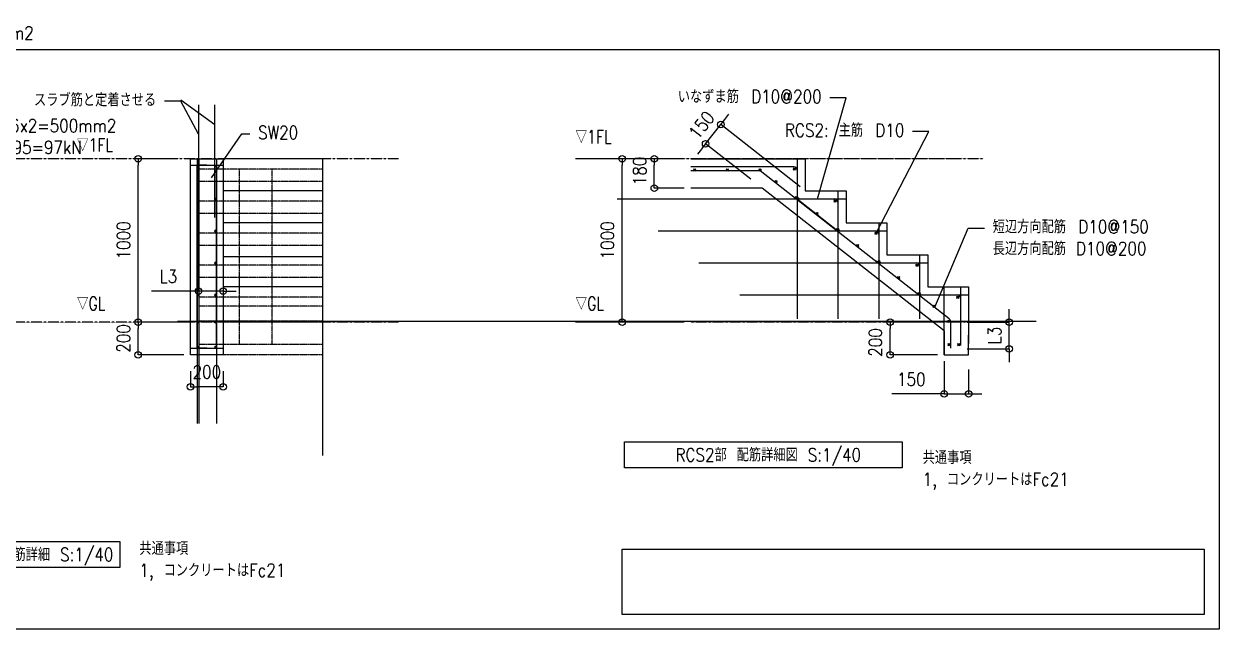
# Model space of a CAD drawing. Extents: x -668440 to 1010955, y -1678500 to 210463.
# Drawn here: x -133722 to -42324, y -1637028 to -1590721 of the extents above; entities that cross this region are included whole.
import ezdxf
from ezdxf import colors
from ezdxf.entities.mleader import LeaderData, LeaderLine
from ezdxf.enums import TextEntityAlignment as Align
from ezdxf.math import Vec2, Vec3

# ---------------------------------------------------------------- set-up
doc = ezdxf.new("R2010")
doc.units = 0
doc.header["$MEASUREMENT"] = 0
doc.linetypes.add('CENTER', pattern=[2, 1.25, -0.25, 0.25, -0.25])
doc.linetypes.add('DASHED', pattern=[0.75, 0.5, -0.25])
doc.layers.get('0').update_dxf_attribs({"color": 3, "linetype": 'CONTINUOUS'})
doc.layers.get('Defpoints').update_dxf_attribs({"color": 251, "linetype": 'CONTINUOUS'})
for name, color, linetype in [('RC床', 7, 'CONTINUOUS'), ('RC鉄筋', 4, 'CONTINUOUS'), ('RC鉄筋文字', 4, 'CONTINUOUS'), ('壁', 7, 'CONTINUOUS'), ('寸法', 3, 'CONTINUOUS'), ('注記', 3, 'CONTINUOUS'), ('通り芯', 3, 'CENTER')]:
    doc.layers.add(name, color=color, linetype=linetype)
doc.styles.add('DRACAD', font='txt', dxfattribs={"width": 0.85, "bigfont": 'extfont2'})
doc.dimstyles.new('MYDIM', dxfattribs={"dimtxt": 120, "dimasz": 20, "dimexe": 1.25, "dimexo": 50, "dimgap": 50, "dimtad": 1, "dimdec": 4, "dimdsep": 46, "dimtxsty": 'DRACAD', "dimblk": 'ORIGIN', "dimcen": 2.5, "dimadec": 0, "dimazin": 0, "dimtfac": 1, "dimtdec": 4, "dimtmove": 0, "dimatfit": 3, "dimfxl": 1, "dimtolj": 1, "dimtzin": 0, "dimarcsym": 0})

# ---------------------------------------------------------------- blocks, each defined once
blk = doc.blocks.new('_ORIGIN')
at = {"color": 0, "linetype": 'ByBlock', "lineweight": -2}
blk.add_line((0, 0), (-1, 0), dxfattribs=at)
blk.add_circle((0, 0), 0.5, dxfattribs=at)
blk = doc.blocks.new('*D10095')
at = {"layer": 'Defpoints', "color": 0}
for p in [(728883.3, -434208), (729303.3, -434208), (729303.3, -435208)]:
    blk.add_point(p, dxfattribs=at)
at = {"layer": '寸法', "color": 0, "lineweight": -2}
for p, q in [((729263.3, -434208), (728883.3, -434208)), ((728883.3, -435168), (728883.3, -434248)), ((729263.3, -435208), (728883.3, -435208))]:
    blk.add_line(p, q, dxfattribs=at)
at = {"layer": '寸法', "color": 0, "linetype": 'ByBlock', "lineweight": -2, "xscale": 40, "yscale": 40, "zscale": 40}
for p, rotation in [((728883.3, -434208), 90), ((728883.3, -435208), 270)]:
    blk.add_blockref('_ORIGIN', p, dxfattribs=dict(at, rotation=rotation))
at = {"layer": '寸法', "color": 0, "insert": (728793.3, -434708), "char_height": 80, "attachment_point": 5, "rotation": 90, "style": 'DRACAD'}
blk.add_mtext('\\A1;1000', dxfattribs=at)
blk = doc.blocks.new('*D10096')
at = {"layer": 'Defpoints', "color": 0}
for p in [(729486.6, -433999), (729701.5, -434358), (730003.3, -434404)]:
    blk.add_point(p, dxfattribs=at)
at = {"layer": '寸法', "color": 0, "lineweight": -2}
for p, q in [((729511.3, -433967.5), (729536, -433936)), ((729394.1, -434117), (729486.6, -433999)), ((729971.8, -434379.3), (729486.6, -433999)), ((729369.4, -434148.5), (729344.7, -434180)), ((729670, -434333.3), (729394.1, -434117))]:
    blk.add_line(p, q, dxfattribs=at)
at = {"layer": '寸法', "color": 0, "linetype": 'ByBlock', "lineweight": -2, "xscale": 40, "yscale": 40, "zscale": 40}
for p, rotation in [((729486.6, -433999), 231.9035539197206), ((729394.1, -434117), 51.90355391972055)]:
    blk.add_blockref('_ORIGIN', p, dxfattribs=dict(at, rotation=rotation))
at = {"layer": '寸法', "color": 0, "insert": (729369.5, -434002.5), "char_height": 80, "attachment_point": 5, "rotation": 51.90355, "style": 'DRACAD'}
blk.add_mtext('\\A1;150', dxfattribs=at)
blk = doc.blocks.new('*D10097')
at = {"layer": 'Defpoints', "color": 0}
for p in [(729080.3, -434208), (729303.3, -434208), (729303.3, -434388)]:
    blk.add_point(p, dxfattribs=at)
at = {"layer": '寸法', "color": 0, "lineweight": -2}
for p, q in [((729263.3, -434208), (729080.3, -434208)), ((729080.3, -434348), (729080.3, -434248)), ((729263.3, -434388), (729080.3, -434388))]:
    blk.add_line(p, q, dxfattribs=at)
at = {"layer": '寸法', "color": 0, "linetype": 'ByBlock', "lineweight": -2, "xscale": 40, "yscale": 40, "zscale": 40}
for p, rotation in [((729080.3, -434208), 90), ((729080.3, -434388), 270)]:
    blk.add_blockref('_ORIGIN', p, dxfattribs=dict(at, rotation=rotation))
at = {"layer": '寸法', "color": 0, "insert": (728990.3, -434283), "char_height": 80, "attachment_point": 5, "rotation": 90, "style": 'DRACAD'}
blk.add_mtext('\\A1;180', dxfattribs=at)
blk = doc.blocks.new('*D10098')
at = {"layer": 'Defpoints', "color": 0}
for p in [(730853.3, -435408), (731003.3, -435458), (731003.3, -435647.9)]:
    blk.add_point(p, dxfattribs=at)
at = {"layer": '寸法', "color": 0, "lineweight": -2}
for p, q in [((730853.3, -435448), (730853.3, -435647.9)), ((731003.3, -435498), (731003.3, -435647.9)), ((730813.3, -435647.9), (730533, -435647.9)), ((730853.3, -435647.9), (731003.3, -435647.9)), ((731043.3, -435647.9), (731083.3, -435647.9))]:
    blk.add_line(p, q, dxfattribs=at)
at = {"layer": '寸法', "color": 0, "linetype": 'ByBlock', "lineweight": -2, "xscale": 40, "yscale": 40, "zscale": 40}
blk.add_blockref('_ORIGIN', (730853.3, -435647.9), dxfattribs=at)
at = {"layer": '寸法', "color": 0, "linetype": 'ByBlock', "lineweight": -2, "xscale": 40, "yscale": 40, "zscale": 40, "rotation": 180}
blk.add_blockref('_ORIGIN', (731003.3, -435647.9), dxfattribs=at)
at = {"layer": '寸法', "color": 0, "insert": (730652.4, -435557.9), "char_height": 80, "attachment_point": 5, "style": 'DRACAD'}
blk.add_mtext('\\A1;150', dxfattribs=at)
blk = doc.blocks.new('*D10099')
at = {"layer": 'Defpoints', "color": 0}
for p in [(730522.8, -435208), (730853.3, -435208), (730853.3, -435408)]:
    blk.add_point(p, dxfattribs=at)
at = {"layer": '寸法', "color": 0, "lineweight": -2}
for p, q in [((730813.3, -435208), (730522.8, -435208)), ((730522.8, -435368), (730522.8, -435248)), ((730813.3, -435408), (730522.8, -435408))]:
    blk.add_line(p, q, dxfattribs=at)
at = {"layer": '寸法', "color": 0, "linetype": 'ByBlock', "lineweight": -2, "xscale": 40, "yscale": 40, "zscale": 40}
for p, rotation in [((730522.8, -435208), 90), ((730522.8, -435408), 270)]:
    blk.add_blockref('_ORIGIN', p, dxfattribs=dict(at, rotation=rotation))
at = {"layer": '寸法', "color": 0, "insert": (730432.8, -435333), "char_height": 80, "attachment_point": 5, "rotation": 90, "style": 'DRACAD'}
blk.add_mtext('\\A1;200', dxfattribs=at)
blk = doc.blocks.new('*D10102')
at = {"layer": 'Defpoints', "color": 0}
for p in [(730953.3, -435208), (731251.6, -435208), (730953.3, -435372.3)]:
    blk.add_point(p, dxfattribs=at)
at = {"layer": '寸法', "color": 0, "lineweight": -2}
for p, q in [((731251.6, -435168), (731251.6, -435128)), ((730993.3, -435208), (731251.6, -435208)), ((731251.6, -435372.3), (731251.6, -435208)), ((730993.3, -435372.3), (731251.6, -435372.3)), ((731251.6, -435412.3), (731251.6, -435452.3))]:
    blk.add_line(p, q, dxfattribs=at)
at = {"layer": '寸法', "color": 0, "linetype": 'ByBlock', "lineweight": -2, "xscale": 40, "yscale": 40, "zscale": 40}
for p, rotation in [((731251.6, -435208), 270), ((731251.6, -435372.3), 90)]:
    blk.add_blockref('_ORIGIN', p, dxfattribs=dict(at, rotation=rotation))
at = {"layer": '寸法', "color": 0, "insert": (731161.6, -435290.1), "char_height": 80, "attachment_point": 5, "rotation": 90, "style": 'DRACAD'}
blk.add_mtext('\\A1;\\A1;L3', dxfattribs=at)
blk = doc.blocks.new('*D10107')
at = {"layer": 'Defpoints', "color": 0}
for p in [(725922.8, -434208), (726242.8, -434208), (726242.8, -435208)]:
    blk.add_point(p, dxfattribs=at)
at = {"layer": '寸法', "color": 0, "lineweight": -2}
for p, q in [((726142.8, -434208), (725922.8, -434208)), ((725922.8, -435168), (725922.8, -434248)), ((726142.8, -435208), (725922.8, -435208))]:
    blk.add_line(p, q, dxfattribs=at)
at = {"layer": '寸法', "color": 0, "linetype": 'ByBlock', "lineweight": -2, "xscale": 40, "yscale": 40, "zscale": 40}
for p, rotation in [((725922.8, -434208), 90), ((725922.8, -435208), 270)]:
    blk.add_blockref('_ORIGIN', p, dxfattribs=dict(at, rotation=rotation))
at = {"layer": '寸法', "color": 0, "insert": (725832.8, -434708), "char_height": 80, "attachment_point": 5, "rotation": 90, "style": 'DRACAD'}
blk.add_mtext('\\A1;1000', dxfattribs=at)
blk = doc.blocks.new('*D10108')
at = {"layer": 'Defpoints', "color": 0}
for p in [(725922.8, -435208), (726242.8, -435208), (726242.8, -435408)]:
    blk.add_point(p, dxfattribs=at)
at = {"layer": '寸法', "color": 0, "lineweight": -2}
for p, q in [((726202.8, -435208), (725922.8, -435208)), ((725922.8, -435368), (725922.8, -435248)), ((726202.8, -435408), (725922.8, -435408))]:
    blk.add_line(p, q, dxfattribs=at)
at = {"layer": '寸法', "color": 0, "linetype": 'ByBlock', "lineweight": -2, "xscale": 40, "yscale": 40, "zscale": 40}
for p, rotation in [((725922.8, -435208), 90), ((725922.8, -435408), 270)]:
    blk.add_blockref('_ORIGIN', p, dxfattribs=dict(at, rotation=rotation))
at = {"layer": '寸法', "color": 0, "insert": (725832.8, -435308), "char_height": 80, "attachment_point": 5, "rotation": 90, "style": 'DRACAD'}
blk.add_mtext('\\A1;200', dxfattribs=at)
blk = doc.blocks.new('*D10109')
at = {"layer": 'Defpoints', "color": 0}
for p in [(726242.8, -435408), (726442.8, -435408), (726242.8, -435603.9)]:
    blk.add_point(p, dxfattribs=at)
at = {"layer": '寸法', "color": 0, "lineweight": -2}
for p, q in [((726242.8, -435508), (726242.8, -435603.9)), ((726442.8, -435508), (726442.8, -435603.9)), ((726402.8, -435603.9), (726282.8, -435603.9))]:
    blk.add_line(p, q, dxfattribs=at)
at = {"layer": '寸法', "color": 0, "linetype": 'ByBlock', "lineweight": -2, "xscale": 40, "yscale": 40, "zscale": 40, "rotation": 180}
blk.add_blockref('_ORIGIN', (726242.8, -435603.9), dxfattribs=at)
at = {"layer": '寸法', "color": 0, "linetype": 'ByBlock', "lineweight": -2, "xscale": 40, "yscale": 40, "zscale": 40}
blk.add_blockref('_ORIGIN', (726442.8, -435603.9), dxfattribs=at)
at = {"layer": '寸法', "color": 0, "insert": (726342.8, -435513.9), "char_height": 80, "attachment_point": 5, "style": 'DRACAD'}
blk.add_mtext('\\A1;200', dxfattribs=at)
blk = doc.blocks.new('*D10110')
at = {"layer": 'Defpoints', "color": 0}
for p in [(726442.8, -434208), (726292.2, -434271.6), (726292.2, -435018)]:
    blk.add_point(p, dxfattribs=at)
at = {"layer": '寸法', "color": 0, "lineweight": -2}
for p, q in [((726442.8, -434248), (726442.8, -435018)), ((726292.2, -434311.6), (726292.2, -435018)), ((726252.2, -435018), (726004.2, -435018)), ((726442.8, -435018), (726292.2, -435018)), ((726482.8, -435018), (726522.8, -435018))]:
    blk.add_line(p, q, dxfattribs=at)
at = {"layer": '寸法', "color": 0, "linetype": 'ByBlock', "lineweight": -2, "xscale": 40, "yscale": 40, "zscale": 40}
blk.add_blockref('_ORIGIN', (726292.2, -435018), dxfattribs=at)
at = {"layer": '寸法', "color": 0, "linetype": 'ByBlock', "lineweight": -2, "xscale": 40, "yscale": 40, "zscale": 40, "rotation": 180}
blk.add_blockref('_ORIGIN', (726442.8, -435018), dxfattribs=at)
at = {"layer": '寸法', "color": 0, "insert": (726107.5, -434928), "char_height": 80, "attachment_point": 5, "style": 'DRACAD'}
blk.add_mtext('\\A1;\\A1;L3', dxfattribs=at)
blk = doc.blocks.new('X6Y3階段詳細')
at = {"layer": 'Defpoints'}
for p, q in [((726242.76285, -434247.99909), (726442.76285, -434247.99909)), ((726282.76285, -434207.99909), (726282.76285, -435827.99872)), ((726292.76285, -434207.99909), (726292.76285, -435827.99872)), ((726402.76285, -434207.99909), (726402.76285, -435827.99872)), ((727050.26285, -434207.99909), (727050.26285, -436023.99872)), ((729953.27127, -434207.99909), (729953.27127, -435187.99909)), ((728853.27128, -434453.99909), (730253.27127, -434453.99909)), ((729953.27127, -434453.99909), (730203.27127, -434649.99909)), ((730203.27127, -434403.99909), (730203.27127, -435187.99909)), ((730453.27127, -434599.99909), (730453.27127, -435187.99909)), ((729103.27128, -434649.99909), (730503.27127, -434649.99909)), ((730703.27127, -434795.99909), (730703.27127, -435187.99909)), ((729353.27128, -434845.99909), (730753.27127, -434845.99909)), ((729603.27128, -435041.99909), (731003.27127, -435041.99909)), ((730853.27127, -435407.99909), (730853.27127, -434991.99909)), ((730953.27127, -434991.99909), (730953.27127, -435187.99909)), ((726163.07709, -435202.78513), (731416.81204, -435202.78513)), ((726163.07709, -435202.78513), (731416.81204, -435202.78513)), ((726242.76285, -435367.99909), (726442.76285, -435367.99909))]:
    blk.add_line(p, q, dxfattribs=at)
for points in [[(721666.66623, -433539.13828), (732535.35328, -433539.13828), (732535.35328, -437087.21952), (721666.66623, -437087.21952)], [(721666.66623, -433539.13828), (732535.35328, -433539.13828), (732535.35328, -437087.21952), (721666.66623, -437087.21952)], [(728884.22041, -436597.1063), (732443.12018, -436597.1063), (732443.12018, -436997.1063), (728884.22041, -436997.1063)]]:
    blk.add_lwpolyline(points, close=True, dxfattribs=at)
at = {"layer": 'RC床'}
for p, q in [((727050.26285, -434207.99909), (726442.76285, -434207.99909)), ((729303.27128, -434207.99909), (730003.27127, -434207.99909)), ((730003.27127, -434207.99909), (730003.27127, -434403.99909)), ((729739.74618, -434387.99909), (729303.27128, -434387.99909)), ((730853.27127, -435261.00276), (729739.74618, -434387.99909)), ((727050.26285, -434403.99909), (726442.76285, -434403.99909)), ((730003.27127, -434403.99909), (730253.27127, -434403.99909)), ((730253.27127, -434403.99909), (730253.27127, -434599.99909)), ((727050.26285, -434599.99909), (726442.76285, -434599.99909)), ((730253.27127, -434599.99909), (730503.27127, -434599.99909)), ((730503.27127, -434599.99909), (730503.27127, -434795.99909)), ((727050.26285, -434807.99909), (726442.76285, -434807.99909)), ((730503.27127, -434795.99909), (730753.27127, -434795.99909)), ((730753.27127, -434795.99909), (730753.27127, -434991.99909)), ((727050.26285, -434991.99909), (726442.76285, -434991.99909)), ((730753.27127, -434991.99909), (731003.27127, -434991.99909)), ((731003.27127, -434991.99909), (731003.27127, -435187.99909)), ((731003.27127, -434991.99909), (731003.27127, -435337.99909))]:
    blk.add_line(p, q, dxfattribs=at)
at = {"layer": 'RC床', "linetype": 'DASHED'}
for p, q in [((727050.26285, -435207.99909), (726442.76285, -435207.99909)), ((727050.26285, -435407.99909), (726442.76285, -435407.99909))]:
    blk.add_line(p, q, dxfattribs=at)
at = {"layer": 'RC床'}
blk.add_lwpolyline([(730853.27127, -435261.00276), (730853.27127, -435407.99909), (731003.27127, -435407.99909), (731003.27127, -435287.99909)], dxfattribs=at)
at = {"layer": 'RC鉄筋'}
for p, q in [((726280.69178, -434260.07015), (726294.83391, -434245.92802)), ((726294.83391, -434260.07015), (726280.69178, -434245.92802)), ((726342.76285, -434247.99909), (726287.76285, -434247.99909)), ((726342.76285, -434247.99909), (726397.76285, -434247.99909)), ((726404.83391, -434260.07015), (726390.69178, -434245.92802)), ((726390.69178, -434260.07015), (726404.83391, -434245.92802)), ((726282.76285, -435362.99909), (726282.76285, -434252.99909)), ((726402.76285, -435362.99909), (726402.76285, -434252.99909)), ((729933.27127, -434257.99909), (729303.27128, -434257.99909)), ((729303.27128, -434280.99909), (729727.37607, -434280.99909)), ((729320.305, -434268.92802), (729334.44714, -434283.07015)), ((729320.305, -434283.07015), (729334.44714, -434268.92802)), ((729520.305, -434268.92802), (729534.44714, -434283.07015)), ((729520.305, -434283.07015), (729534.44714, -434268.92802)), ((729720.305, -434268.92802), (729734.44714, -434283.07015)), ((729720.305, -434283.07015), (729734.44714, -434268.92802)), ((730884.95437, -435187.99909), (729728.61005, -434281.42514)), ((729929.42866, -434264.52255), (729943.5708, -434278.66469)), ((729929.42866, -434278.66469), (729943.5708, -434264.52255)), ((729953.27127, -434277.99909), (729953.27127, -434433.99909)), ((729817.48898, -434340.30084), (729831.63112, -434354.44297)), ((729817.48898, -434354.44297), (729831.63112, -434340.30084)), ((726280.69178, -434461.07015), (726294.83391, -434446.92802)), ((726294.83391, -434461.07015), (726280.69178, -434446.92802)), ((726404.83391, -434461.07015), (726390.69178, -434446.92802)), ((726390.69178, -434461.07015), (726404.83391, -434446.92802)), ((729942.48898, -434438.30084), (729956.63112, -434452.44297)), ((729942.48898, -434452.44297), (729956.63112, -434438.30084)), ((729973.27127, -434453.99909), (730183.27127, -434453.99909)), ((730179.42866, -434460.52255), (730193.5708, -434474.66469)), ((730179.42866, -434474.66469), (730193.5708, -434460.52255)), ((730067.48898, -434536.30084), (730081.63112, -434550.44297)), ((730067.48898, -434550.44297), (730081.63112, -434536.30084)), ((730203.27127, -434473.99909), (730203.27127, -434629.99909)), ((726280.69178, -434657.07015), (726294.83391, -434642.92802)), ((726294.83391, -434657.07015), (726280.69178, -434642.92802)), ((726404.83391, -434657.07015), (726390.69178, -434642.92802)), ((726390.69178, -434657.07015), (726404.83391, -434642.92802)), ((730192.48898, -434634.30084), (730206.63112, -434648.44297)), ((730192.48898, -434648.44297), (730206.63112, -434634.30084)), ((730223.27127, -434649.99909), (730433.27127, -434649.99909)), ((730429.42866, -434656.52255), (730443.5708, -434670.66469)), ((730429.42866, -434670.66469), (730443.5708, -434656.52255)), ((730453.27127, -434669.99909), (730453.27127, -434825.99909)), ((730317.48898, -434732.30084), (730331.63112, -434746.44297)), ((730317.48898, -434746.44297), (730331.63112, -434732.30084)), ((730438.25078, -434832.84643), (730452.39291, -434846.98856)), ((730438.25078, -434846.98856), (730452.39291, -434832.84643)), ((726280.69178, -434853.07015), (726294.83391, -434838.92802)), ((726294.83391, -434853.07015), (726280.69178, -434838.92802)), ((726404.83391, -434853.07015), (726390.69178, -434838.92802)), ((726390.69178, -434853.07015), (726404.83391, -434838.92802)), ((730473.27127, -434845.99909), (730683.27127, -434845.99909)), ((730679.42866, -434852.52255), (730693.5708, -434866.66469)), ((730679.42866, -434866.66469), (730693.5708, -434852.52255)), ((730703.27127, -434865.99909), (730703.27127, -435021.99909)), ((730567.48898, -434928.30084), (730581.63112, -434942.44297)), ((730567.48898, -434942.44297), (730581.63112, -434928.30084)), ((726280.69178, -435048.69596), (726294.83391, -435034.55382)), ((726294.83391, -435048.69596), (726280.69178, -435034.55382)), ((726404.83391, -435048.69596), (726390.69178, -435034.55382)), ((726390.69178, -435048.69596), (726404.83391, -435034.55382)), ((730692.48898, -435026.30084), (730706.63112, -435040.44297)), ((730692.48898, -435040.44297), (730706.63112, -435026.30084)), ((730723.27127, -435041.99909), (730933.27127, -435041.99909)), ((730929.42866, -435048.52255), (730943.5708, -435062.66469)), ((730929.42866, -435062.66469), (730943.5708, -435048.52255)), ((730784.50171, -435103.59774), (730798.64385, -435117.73988)), ((730784.50171, -435117.73988), (730798.64385, -435103.59774)), ((730953.27127, -435061.99909), (730953.27127, -435187.99909)), ((730876.51445, -435195.71407), (730890.65658, -435209.8562)), ((730876.51445, -435209.8562), (730890.65658, -435195.71407)), ((730953.27127, -435187.99909), (730953.27127, -435352.25962)), ((726280.69178, -435215.07015), (726294.83391, -435200.92802)), ((726294.83391, -435215.07015), (726280.69178, -435200.92802)), ((726404.83391, -435215.07015), (726390.69178, -435200.92802)), ((726390.69178, -435215.07015), (726404.83391, -435200.92802)), ((730892.61462, -435203.73855), (730892.61462, -435367.99909)), ((730876.51445, -435338.25549), (730890.65658, -435352.39763)), ((730876.51445, -435352.39763), (730890.65658, -435338.25549)), ((730935.54127, -435338.25549), (730949.6834, -435352.39763)), ((730935.54127, -435352.39763), (730949.6834, -435338.25549)), ((726280.69178, -435370.07015), (726294.83391, -435355.92802)), ((726294.83391, -435370.07015), (726280.69178, -435355.92802)), ((726342.76285, -435367.99909), (726287.76285, -435367.99909)), ((726342.76285, -435367.99909), (726397.76285, -435367.99909)), ((726404.83391, -435370.07015), (726390.69178, -435355.92802)), ((726390.69178, -435370.07015), (726404.83391, -435355.92802))]:
    blk.add_line(p, q, dxfattribs=at)
at = {"layer": 'RC鉄筋', "linetype": 'DASHED'}
for p, q in [((727050.26285, -434271.59362), (726292.21524, -434271.59362)), ((726542.76285, -435345.32656), (726542.76285, -434271.59362)), ((726742.76285, -435345.32656), (726742.76285, -434271.59362)), ((727050.26285, -434347.3719), (726292.21524, -434347.3719)), ((727050.26285, -434467.59362), (726292.21524, -434467.59362)), ((727050.26285, -434543.3719), (726292.21524, -434543.3719)), ((727050.26285, -434663.59362), (726292.21524, -434663.59362)), ((727050.26285, -434739.3719), (726292.21524, -434739.3719)), ((727050.26285, -434859.59362), (726292.21524, -434859.59362)), ((727050.26285, -434935.3719), (726292.21524, -434935.3719)), ((727050.26285, -435055.59362), (726292.21524, -435055.59362)), ((727050.26285, -435110.66881), (726292.21524, -435110.66881)), ((727050.26285, -435202.78513), (726292.21524, -435202.78513)), ((727050.26285, -435345.32656), (726292.21524, -435345.32656))]:
    blk.add_line(p, q, dxfattribs=at)
at = {"layer": 'RC鉄筋'}
for centre in [(726287.76285, -434252.99909), (726397.76285, -434252.99909), (729327.37607, -434275.99909), (729527.37607, -434275.99909), (729727.37607, -434275.99909), (729936.49973, -434271.59362), (729824.56005, -434347.3719), (726287.76285, -434453.99909), (726397.76285, -434453.99909), (729949.56005, -434445.3719), (730186.49973, -434467.59362), (730074.56005, -434543.3719), (726287.76285, -434649.99909), (726397.76285, -434649.99909), (730199.56005, -434641.3719), (730436.49973, -434663.59362), (730324.56005, -434739.3719), (726287.76285, -434845.99909), (726397.76285, -434845.99909), (730445.32184, -434839.9175), (730686.49973, -434859.59362), (730574.56005, -434935.3719), (726287.76285, -435041.62489), (726397.76285, -435041.62489), (730699.56005, -435033.3719), (730936.49973, -435055.59362), (730791.57278, -435110.66881), (730883.58552, -435202.78513), (726287.76285, -435207.99909), (726397.76285, -435207.99909), (730883.58552, -435345.32656), (730942.61233, -435345.32656), (726287.76285, -435362.99909), (726397.76285, -435362.99909)]:
    blk.add_circle(centre, 5, dxfattribs=at)
for centre, start, end in [((729933.27127, -434277.99909), 0, 90), ((729973.27127, -434433.99909), 180, 270), ((730183.27127, -434473.99909), 0, 90), ((730223.27127, -434629.99909), 180, 270), ((730433.27127, -434669.99909), 0, 90), ((730473.27127, -434825.99909), 180, 270), ((730683.27127, -434865.99909), 0, 90), ((730723.27127, -435021.99909), 180, 270), ((730933.27127, -435061.99909), 0, 90), ((730872.61462, -435203.73855), 0, 51.90355392)]:
    blk.add_arc(centre, 20, start, end, dxfattribs=at)
at = {"layer": 'RC鉄筋文字'}
for p, q in [((726183.09923, -433848.04007), (726390.69178, -433999.36156)), ((726292.76285, -434543.3719), (726292.76285, -433877.36156)), ((726390.69178, -434566.96644), (726390.69178, -433877.36156))]:
    blk.add_line(p, q, dxfattribs=at)
at = {"layer": '壁'}
blk.add_lwpolyline([(726442.76285, -434207.99909), (726442.76285, -435407.99909), (726242.76285, -435407.99909), (726242.76285, -434207.99909)], close=True, dxfattribs=at)
at = {"layer": '寸法'}
for p, q in [((728973.27128, -434207.99909), (728598.27128, -434207.99909)), ((728973.27128, -435207.99909), (728598.27128, -435207.99909))]:
    blk.add_line(p, q, dxfattribs=at)
at = {"layer": '通り芯'}
for p, q in [((727514.22673, -434207.99909), (723065.04681, -434207.99909)), ((730897.86123, -434207.99909), (729108.68131, -434207.99909)), ((731092.4512, -434207.99909), (729303.27128, -434207.99909)), ((727514.22673, -435207.99909), (723065.04681, -435207.99909)), ((731092.4512, -435207.99909), (729303.27128, -435207.99909))]:
    blk.add_line(p, q, dxfattribs=at)
at = {"layer": '寸法', "style": 'DRACAD', "width": 0.8}
for s, p in [('▽1FL', (725547.76285, -434187.99909)), ('▽1FL', (728598.27128, -434137.99909)), ('▽GL', (725547.76285, -435157.99909)), ('▽GL', (728598.27128, -435157.99909))]:
    blk.add_text(s, height=80, dxfattribs=at).set_placement(p, align=Align.BOTTOM_LEFT)
at = {"layer": '寸法', "insert": (729747.10434, -436034.09728), "char_height": 80, "width": 1617.839427, "attachment_point": 5, "style": 'DRACAD', "bg_fill": 16, "box_fill_scale": 1.5, "bg_fill_color": 257, "bg_fill_transparency": 0}
blk.add_mtext(' RCS2部 配筋詳細図 S:1/40 ', dxfattribs=at)
at = {"layer": '注記', "char_height": 80, "attachment_point": 1, "style": 'DRACAD'}
for insert in [(730722.00059, -435996.68299), (725930, -436553.33333)]:
    blk.add_mtext('共通事項\\P1, コンクリートはFc21\\P', dxfattribs=dict(at, insert=insert))
at = {"layer": '注記', "insert": (725275.10374, -436590.74762), "char_height": 80, "attachment_point": 2, "style": 'DRACAD', "bg_fill": 16, "box_fill_scale": 1.5, "bg_fill_color": 257, "bg_fill_transparency": 0}
blk.add_mtext('SW20 配筋詳細 S:1/40', dxfattribs=at)
at = {"layer": '寸法'}
for base, p1, p2, angle, override, picture, middle in [((729486.64947, -433998.96759), (729701.48087, -434357.99909), (730003.27127, -434403.99909), 51.90355392, {"dimtxt": 80, "dimasz": 40, "dimexe": 0, "dimexo": 40}, '*D10096', (729440.37544, -434057.99059)), ((725922.76285, -434207.99909), (726242.76285, -435207.99909), (726242.76285, -434207.99909), 90, {"dimtxt": 80, "dimasz": 40, "dimexe": 0, "dimexo": 100}, '*D10107', (725922.76285, -434707.99909)), ((728883.27128, -434207.99909), (729303.27128, -435207.99909), (729303.27128, -434207.99909), 90, {"dimtxt": 80, "dimasz": 40, "dimexe": 0, "dimexo": 40}, '*D10095', (728883.27128, -434707.99909)), ((729080.27946, -434207.99909), (729303.27128, -434387.99909), (729303.27128, -434207.99909), 90, {"dimtxt": 80, "dimasz": 40, "dimexe": 0, "dimexo": 40}, '*D10097', (729080.27946, -434282.99909)), ((725922.76285, -435207.99909), (726242.76285, -435407.99909), (726242.76285, -435207.99909), 90, {"dimtxt": 80, "dimasz": 40, "dimexe": 0, "dimexo": 40}, '*D10108', (725922.76285, -435307.99909)), ((730522.82941, -435207.99909), (730853.27127, -435407.99909), (730853.27127, -435207.99909), 90, {"dimtxt": 80, "dimasz": 40, "dimexe": 0, "dimexo": 40}, '*D10099', (730522.82941, -435332.99909)), ((726242.76285, -435603.91445), (726442.76285, -435407.99909), (726242.76285, -435407.99909), 180, {"dimtxt": 80, "dimasz": 40, "dimexe": 0, "dimexo": 100}, '*D10109', (726342.76285, -435603.91445))]:
    dim = blk.add_linear_dim(base=base, p1=p1, p2=p2, angle=angle, dimstyle='MYDIM', override=override, dxfattribs=at)
    dim.commit()
    dim.dimension.update_dxf_attribs({"geometry": picture, "text_midpoint": middle, "dimtype": 128})
for base, p1, p2, angle, picture, middle in [((726292.21524, -435017.9989), (726442.76285, -434207.99909), (726292.21524, -434271.59362), 180, '*D10110', (726107.48904, -435017.9989)), ((731251.62419, -435207.99909), (730953.27127, -435372.25962), (730953.27127, -435207.99909), 90, '*D10102', (731251.62419, -435290.12935))]:
    dim = blk.add_linear_dim(base=base, p1=p1, p2=p2, angle=angle, text='\\A1;L3', dimstyle='MYDIM', override={"dimtxt": 80, "dimasz": 40, "dimexe": 0, "dimexo": 40, "dimtxsty": 'DRACAD', "dimtfill": 0, "dimtfillclr": 0}, dxfattribs=at)
    dim.commit()
    dim.dimension.update_dxf_attribs({"geometry": picture, "text_midpoint": middle, "dimtype": 128})
dim = blk.add_linear_dim(base=(731003.27127, -435647.92266), p1=(730853.27127, -435407.99909), p2=(731003.27127, -435457.99909), dimstyle='MYDIM', override={"dimtxt": 80, "dimasz": 40, "dimexe": 0, "dimexo": 40}, dxfattribs=at)
dim.commit()
dim.dimension.update_dxf_attribs({"geometry": '*D10098', "text_midpoint": (730652.38238, -435647.92266), "dimtype": 128})
at = {"layer": 'Defpoints'}
ml = blk.add_multileader_mtext('Standard', dxfattribs=at)
ml.set_content('2-D13/126x2=500mm2\\P長期：500x195=97kN', style='DRACAD')
ml.set_leader_properties()
ml.build(insert=Vec2(0, 0))
ml.multileader.update_dxf_attribs({"dogleg_length": 100, "arrow_head_size": 1})
ctx = ml.context
ctx.base_point, ctx.char_height, ctx.arrow_head_size, ctx.landing_gap_size, ctx.plane_origin = Vec3(724091.17358, -433445.92827), 80, 1, 50, Vec3(726792.58899, -434313.6485)
notes = []
notes.append((ctx, [(0, (1, 1, 0), (723991.17358, -433445.92827), (1, 0), 100, [(0, [(723639.98156, -434290)], 0, [])])]))
ctx.mtext.insert, ctx.mtext.flow_direction = Vec3(724141.17358, -433397.92827), 5
ml = blk.add_multileader_mtext('Standard', dxfattribs=at)
ml.set_content('2-D13/126x2=500mm2\\P長期：500x195=97kN', style='DRACAD')
ml.set_leader_properties()
ml.build(insert=Vec2(0, 0))
ml.multileader.update_dxf_attribs({"dogleg_length": 100, "arrow_head_size": 1})
ctx = ml.context
ctx.base_point, ctx.char_height, ctx.arrow_head_size, ctx.landing_gap_size, ctx.plane_origin = Vec3(724596.86029, -434013.2738), 80, 1, 50, Vec3(727298.2757, -434880.99403)
notes.append((ctx, [(0, (1, 1, 0), (724496.86029, -434013.2738), (1, 0), 100, [(0, [(723938.62612, -434772.01052)], 0, [])])]))
ctx.mtext.insert, ctx.mtext.flow_direction = Vec3(724646.86029, -433965.2738), 5
at = {"layer": 'RC鉄筋文字'}
ml = blk.add_multileader_mtext('Standard', dxfattribs=at)
ml.set_content('スラブ筋と定着させる', style='DRACAD')
ml.set_leader_properties()
ml.build(insert=Vec2(0, 0))
ml.multileader.update_dxf_attribs({"dogleg_length": 100, "arrow_head_size": 1})
ctx = ml.context
ctx.base_point, ctx.char_height, ctx.arrow_head_size, ctx.landing_gap_size, ctx.plane_origin = Vec3(725200.92515, -433856.04007), 80, 1, 50, Vec3(726114.34277, -434556.51713)
ctx.text_align_type = 2
notes.append((ctx, [(0, (1, 1, 0), (726183.09923, -433856.04007), (-1, 0), 100, [(0, [(726292.76285, -434058.56946)], 0, [])])]))
ctx.mtext.insert, ctx.mtext.alignment, ctx.mtext.flow_direction = Vec3(726033.09923, -433808.04007), 3, 5
ml = blk.add_multileader_mtext('Standard', dxfattribs=at)
ml.set_content('いなずま筋\u3000D10@200', style='DRACAD')
ml.set_leader_properties()
ml.build(insert=Vec2(0, 0))
ml.multileader.update_dxf_attribs({"dogleg_length": 100, "arrow_head_size": 1})
ctx = ml.context
ctx.base_point, ctx.char_height, ctx.arrow_head_size, ctx.landing_gap_size, ctx.plane_origin = Vec3(729174.13206, -433835.3319), 80, 1, 50, Vec3(730336.9619, -434712.02872)
ctx.text_align_type = 2
notes.append((ctx, [(0, (1, 1, 0), (730253.79162, -433835.3319), (-1, 0), 100, [(0, [(730078.27127, -434453.99909)], 0, [])])]))
ctx.mtext.insert, ctx.mtext.alignment, ctx.mtext.flow_direction = Vec3(730103.79162, -433787.3319), 3, 5
ml = blk.add_multileader_mtext('Standard', dxfattribs=at)
ml.set_content('SW20', style='DRACAD')
ml.set_leader_properties()
ml.build(insert=Vec2(0, 0))
ml.multileader.update_dxf_attribs({"dogleg_length": 100, "arrow_head_size": 1})
ctx = ml.context
ctx.base_point, ctx.char_height, ctx.arrow_head_size, ctx.landing_gap_size, ctx.plane_origin = Vec3(726606.69927, -434055.53707), 80, 1, 50, Vec3(727055.34281, -434716.01413)
notes.append((ctx, [(0, (1, 1, 0), (726556.69927, -434055.53707), (1, 0), 50, [(0, [(726371.19088, -434325.31632)], 0, [])])]))
ctx.mtext.insert, ctx.mtext.flow_direction = Vec3(726656.69927, -434007.53707), 5
ml = blk.add_multileader_mtext('Standard', dxfattribs=at)
ml.set_content('RCS2: 主筋\u3000D10', style='DRACAD')
ml.set_leader_properties()
ml.build(insert=Vec2(0, 0))
ml.multileader.update_dxf_attribs({"dogleg_length": 100, "arrow_head_size": 1})
ctx = ml.context
ctx.base_point, ctx.char_height, ctx.arrow_head_size, ctx.landing_gap_size, ctx.plane_origin = Vec3(729805.17698, -434041.57317), 80, 1, 50, Vec3(730648.21393, -434963.26998)
ctx.text_align_type = 2
notes.append((ctx, [(0, (1, 1, 0), (730759.97698, -434041.57317), (-1, 0), 100, [(0, [(730436.49973, -434663.59362)], 0, [])])]))
ctx.mtext.insert, ctx.mtext.alignment, ctx.mtext.flow_direction = Vec3(730609.97698, -433993.57317), 3, 5
ml = blk.add_multileader_mtext('Standard', dxfattribs=at)
ml.set_content('縦筋・横筋\\PD10@200ダブル', style='DRACAD')
ml.set_leader_properties()
ml.build(insert=Vec2(0, 0))
ml.multileader.update_dxf_attribs({"dogleg_length": 100, "arrow_head_size": 1})
ctx = ml.context
ctx.base_point, ctx.char_height, ctx.arrow_head_size, ctx.landing_gap_size, ctx.plane_origin = Vec3(724452.91303, -434530.76528), 80, 1, 50, Vec3(724988.92351, -435425.5202)
notes.append((ctx, [(0, (1, 1, 0), (724352.91303, -434530.76528), (1, 0), 100, [(0, [(723915.04681, -435041.99909)], 0, [])])]))
ctx.mtext.insert, ctx.mtext.flow_direction = Vec3(724502.91303, -434482.76528), 5
ml = blk.add_multileader_mtext('Standard', dxfattribs=at)
ml.set_content('短辺方向配筋\u3000D10@150\\P長辺方向配筋 D10@200', style='DRACAD')
ml.set_leader_properties()
ml.build(insert=Vec2(0, 0))
ml.multileader.update_dxf_attribs({"dogleg_length": 100, "arrow_head_size": 1})
ctx = ml.context
ctx.base_point, ctx.char_height, ctx.arrow_head_size, ctx.landing_gap_size, ctx.plane_origin = Vec3(731100.23515, -434632.39468), 80, 1, 50, Vec3(732634.58389, -434300.11491)
notes.append((ctx, [(0, (1, 1, 0), (731000.23515, -434632.39468), (1, 0), 100, [(0, [(730795.33803, -435117.73988)], 0, [])])]))
ctx.mtext.insert, ctx.mtext.flow_direction = Vec3(731150.23515, -434584.39468), 5
for ctx, leaders in notes:
    for number, flags, end, landing, length, lines in leaders:
        leader = LeaderData()
        leader.index, (leader.has_last_leader_line, leader.has_dogleg_vector, leader.attachment_direction) = number, flags
        leader.last_leader_point, leader.dogleg_vector, leader.dogleg_length = Vec3(end), Vec3(landing), length
        for number, points, colour, breaks in lines:
            line = LeaderLine()
            line.index, line.vertices, line.color, line.breaks = number, Vec3.list(points), colors.encode_raw_color(colour), breaks
            leader.lines.append(line)
        ctx.leaders.append(leader)

msp = doc.modelspace()

# ---------------------------------------------------------------- block references
at = {"xscale": 12.5, "yscale": 12.5, "zscale": 12.5}
msp.add_blockref('X6Y3階段詳細', (-9199016.06455, 3826562.6275), dxfattribs=at)

doc.saveas('drawing.dxf')
